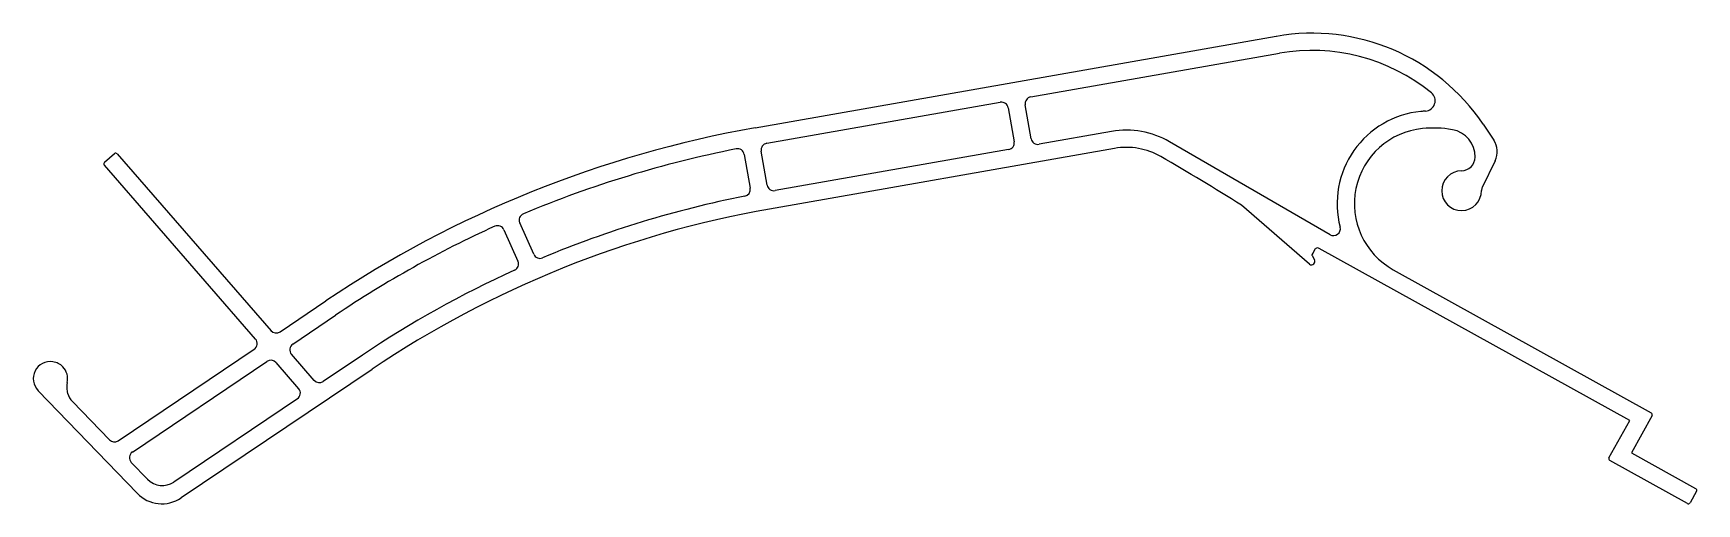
# Model space of a CAD drawing. Extents: x 5 to 247, y 4 to 73.
import ezdxf

# ---------------------------------------------------------------- set-up
doc = ezdxf.new("R2010")
doc.units = 0
doc.layers.get('0').update_dxf_attribs({"linetype": 'CONTINUOUS'})

msp = doc.modelspace()

# ---------------------------------------------------------------- linework, layer by layer
for p, q in [((109.6, 58.95), (185.4, 72.28)), ((149.68, 63.46), (185.84, 69.81)), ((111.27, 56.7), (145.24, 62.68)), ((146.4, 61.87), (147.27, 56.94)), ((149.73, 57.37), (148.86, 62.3)), ((161.44, 58.42), (150.89, 56.56)), ((215.48, 59.49), (217.05, 57.16)), ((161.87, 55.96), (111.68, 47.13)), ((146.46, 55.78), (112.48, 49.81)), ((193.22, 43.4), (169.87, 56.92)), ((36.89, 28.2), (14.89, 53.53)), ((14.92, 53.95), (16.36, 55.2)), ((16.78, 55.17), (39.14, 29.42)), ((108, 55.08), (108.86, 50.15)), ((111.32, 50.62), (110.45, 55.55)), ((217.26, 54.16), (215.36, 50.26)), ((190.23, 39.11), (180.34, 47.69)), ((73.03, 44.12), (75.06, 39.55)), ((77.36, 40.54), (75.33, 45.11)), ((190.97, 41.2), (190.75, 40.77)), ((236.81, 16.35), (191.65, 41.4)), ((190.7, 40.7), (190.58, 40.47)), ((190.6, 40.35), (190.96, 39.76)), ((202.42, 38.29), (239.95, 17.46)), ((40.45, 29.25), (47.13, 33.75)), ((42.31, 27.48), (48.53, 31.67)), ((16.91, 13.38), (36.69, 26.71)), ((18.97, 11.75), (38.55, 24.95)), ((39.86, 24.77), (43.16, 20.97)), ((45.41, 22.19), (42.11, 26)), ((52.44, 25.87), (46.73, 22.02)), ((53.84, 23.79), (26.05, 5.07)), ((19.66, 5.75), (5.25, 20.68)), ((9.53, 20.35), (9.54, 20.3)), ((42.97, 19.49), (25, 7.38)), ((10.25, 19.1), (15.63, 13.52)), ((240.06, 17.06), (237.06, 11.63)), ((233.8, 10.92), (236.81, 16.35)), ((21.17, 7.78), (18.81, 10.23)), ((245.2, 4.26), (233.92, 10.52)), ((237.06, 11.63), (246.41, 6.44)), ((246.53, 6.03), (245.61, 4.37))]:
    msp.add_line(p, q)
for centre, radius, start, end in [((190.6, 42.73), 30, 33.9711, 99.9722), ((190.6, 42.73), 27.5, 50.865, 99.968), ((149.85, 62.47), 1, 100.0427, 189.9007), ((207.01, 62.9), 1.5, 273.5247, 50.8659), ((145.42, 61.69), 1, 10.0427, 99.9007), ((207.75, 47.91), 13.5, 95.5947, 194.5765), ((208.24, 42.93), 18.5, 93.5295, 95.5974), ((137.65, -100.6), 162, 99.9718, 123.9715), ((163.6, 46.11), 12.5, 59.9165, 99.9699), ((207.76, 47.91), 11, 95.6145, 240.9548), ((208.24, 42.85), 16.08, 80.0823, 95.557), ((210.32, 54.75), 4, 358.8203, 80.0437), ((137.79, -101.06), 159.97, 101.1639, 112.7795), ((107.01, 54.91), 1, 10.0472, 101.0755), ((111.44, 55.72), 1, 100.0427, 189.9007), ((146.28, 56.77), 1, 280.0427, 9.9007), ((150.72, 57.55), 1, 190.0427, 279.9007), ((163.6, 46.11), 10, 60.0156, 99.9699), ((214.56, 55.48), 3, 333.9816, 33.9617), ((15.12, 53.72), 0.3, 130.9664, 220.9706), ((16.55, 54.97), 0.3, 40.9707, 130.9664), ((-6.5, -248.64), 350.31, 57.7686, 60.0107), ((212.32, 54.71), 2, 270.4519, 358.8228), ((212.36, 49.81), 2.9, 90.4762, 270.4321), ((137.78, -101.03), 152.95, 101.2017, 112.7416), ((107.88, 49.98), 1, 281.2557, 9.9051), ((112.31, 50.8), 1, 190.0427, 279.9007), ((212.35, 49.81), 2.9, 270.4531, 0.1422), ((216.27, 49.82), 1.01, 154.115, 179.9986), ((137.65, -100.6), 150, 99.9718, 123.9715), ((76.24, 45.51), 1, 112.8678, 203.8961), ((137.81, -100.88), 159.82, 114.433, 123.9622), ((72.12, 43.71), 1, 24.0444, 114.3532), ((193.72, 44.26), 1, 239.9105, 14.5789), ((191.41, 40.97), 0.5, 60.9973, 152.4355), ((74.15, 39.14), 1, 294.5098, 23.9024), ((78.27, 40.95), 1, 204.0382, 292.6876), ((190.53, 39.51), 0.5, 233.0054, 30.972), ((190.78, 40.46), 0.208, 177.7242, 209.7904), ((191.14, 40.46), 0.502, 142.0599, 151.9708), ((137.8, -100.87), 152.8, 114.4476, 123.9622), ((39.89, 30.08), 1, 221.0358, 303.9075), ((36.13, 27.54), 1, 303.9696, 40.9737), ((42.87, 26.65), 1, 123.9696, 220.9737), ((7.05, 22.42), 2.5, 81.7719, 223.9686), ((7.05, 22.42), 2.5, 43.9774, 81.7597), ((39.11, 24.12), 1, 41.0198, 123.9235), ((7.05, 22.42), 2.5, 347.036, 43.9857), ((12.41, 21.18), 3, 167.0242, 190.8839), ((46.17, 22.85), 1, 221.0198, 303.9235), ((12.41, 21.18), 3, 190.8775, 196.1303), ((12.43, 21.19), 3.02, 197.137, 223.8669), ((42.41, 20.32), 1, 303.9696, 40.9737), ((239.8, 17.2), 0.3, 330.9717, 60.9717), ((16.35, 14.22), 1, 224.012, 303.9313), ((19.53, 10.93), 1, 123.9694, 223.974), ((234.06, 10.78), 0.3, 150.9717, 240.9717), ((23.33, 9.87), 3, 223.9707, 303.9726), ((23.26, 9.22), 5, 223.9704, 303.973), ((246.27, 6.18), 0.3, 330.9717, 60.9717), ((245.34, 4.52), 0.3, 240.9717, 330.9717)]:
    msp.add_arc(centre, radius, start, end)

doc.saveas('drawing.dxf')
